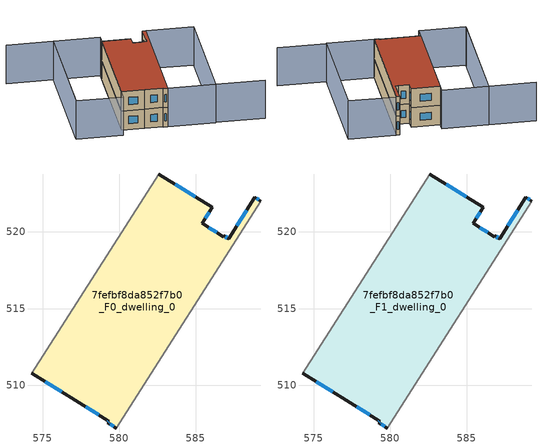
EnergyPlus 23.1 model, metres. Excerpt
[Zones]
7fefbf8da852f7b0_F0_dwelling_0
 floor ground (EU_floor_Construction): 588.85,522.26 589.25,522.02 579.81,507.2 579.27,507.54 579.34,507.66 577.15,509.01 574.3,510.79 582.57,523.78 586.08,521.61 585.42,520.55 586.8,519.7 586.83,519.76 587.17,519.55 z0
 wall outside (EU_wall_Construction): 589.25,522.02 588.85,522.26 587.17,519.55 586.83,519.76 586.8,519.7 585.42,520.55 586.08,521.61 582.57,523.78 / 574.3,510.79 577.15,509.01 579.34,507.66 579.27,507.54 579.81,507.2 z0:3
 wall adiabatic (EU_wall_Construction): 579.81,507.2 589.25,522.02 / 582.57,523.78 574.3,510.79 z0:3
 window (EU_Window_Construction): 584.99,522.29 583.66,523.11 / 585.63,520.88 585.87,521.28 / 586.37,519.97 585.85,520.29 / 587.06,519.61 586.94,519.69 / 588.32,521.42 587.69,520.4 / 589.12,522.09 588.97,522.19 / 579.44,507.44 579.64,507.31 / 579.32,507.62 579.29,507.58 / 577.83,508.59 578.66,508.08 / 575.18,510.23 576.26,509.57 z0.93:2.07
7fefbf8da852f7b0_F1_dwelling_0
 floor to 7fefbf8da852f7b0_F0_dwelling_0 (EU_floor_Construction): 588.85,522.26 589.25,522.02 579.81,507.2 579.27,507.54 579.34,507.66 577.15,509.01 574.3,510.79 582.57,523.78 586.08,521.61 585.42,520.55 586.8,519.7 586.83,519.76 587.17,519.55 z3
 wall outside (EU_wall_Construction): 589.25,522.02 588.85,522.26 587.17,519.55 586.83,519.76 586.8,519.7 585.42,520.55 586.08,521.61 582.57,523.78 / 574.3,510.79 577.15,509.01 579.34,507.66 579.27,507.54 579.81,507.2 z3:6
 wall adiabatic (EU_wall_Construction): 579.81,507.2 589.25,522.02 / 582.57,523.78 574.3,510.79 z3:6
 window (EU_Window_Construction): 584.99,522.29 583.66,523.11 / 585.63,520.88 585.87,521.28 / 586.37,519.97 585.85,520.29 / 587.06,519.61 586.94,519.69 / 588.32,521.42 587.69,520.4 / 589.12,522.09 588.97,522.19 / 579.44,507.44 579.64,507.31 / 579.32,507.62 579.29,507.58 / 577.83,508.59 578.66,508.08 / 575.18,510.23 576.26,509.57 z3.93:5.07
 roof outside (EU_roof_Construction): 579.81,507.2 589.25,522.02 588.85,522.26 587.17,519.55 586.83,519.76 586.8,519.7 585.42,520.55 586.08,521.61 582.57,523.78 574.3,510.79 577.15,509.01 579.34,507.66 579.27,507.54 z6
shading: 591.42,499.9 585.54,503.65 / 585.54,503.65 594.7,518.03 / 571.98,531.93 577.62,528.34 / 577.62,528.34 567.98,513.21 / 579.81,507.2 589.26,522.03 / 589.26,522.03 594.94,518.42 / 594.94,518.42 585.5,503.58 / 585.5,503.58 579.81,507.2 / 567.87,513.03 577.63,528.37 / 577.63,528.37 583.22,524.81 / 583.22,524.81 573.46,509.47 / 573.46,509.47 567.87,513.03 z0:6
[Building]
EU S2 Campaign: North Axis=0; Terrain=City; Solar Distribution=FullExterior
[Site:Location]
Montreal-Trudeau.Intl.AP: Latitude=45.4667; Longitude=-73.75; Time Zone=-5; Elevation=36
[SizingPeriod:WeatherFileDays]
AnnualSizingPeriod: Begin Month=1; Begin Day of Month=1; End Month=12; End Day of Month=31; Day of Week for Start Day=Monday; Use Weather File Daylight Saving Period=No; Use Weather File Rain and Snow Indicators=No
[MATERIAL]
EU_InternalMass_Material: Roughness=MediumRough; Thickness=0.1; Conductivity=1; Density=1800; Specific Heat=900; Thermal Absorptance=0.9; Solar Absorptance=0.7; Visible Absorptance=0.7
[MATERIAL:NOMASS] Roughness=MediumRough; Thermal Absorptance=0.9; Solar Absorptance=0.7; Visible Absorptance=0.7
Name | Thermal Resistance
EU_wall_NoMass; EU_floor_NoMass | 1.36485
EU_roof_NoMass | 2.55992
[WINDOWMATERIAL:SIMPLEGLAZINGSYSTEM]
EU_Window_SimpleGlazing: UFactor=3.92339; Solar Heat Gain Coefficient=0.8; Visible Transmittance=0.8
[CONSTRUCTION]
EU_wall_Construction: EU_wall_NoMass
EU_roof_Construction: EU_roof_NoMass
EU_floor_Construction: EU_floor_NoMass
EU_Window_Construction: EU_Window_SimpleGlazing
EU_InternalMass_Construction: EU_InternalMass_Material
[ZONE] Type=1; Multiplier=1; Ceiling Height=autocalculate; Floor Area=autocalculate; Part of Total Floor Area=Yes
Name | Volume
7fefbf8da852f7b0_F0_dwelling_0 | 299.778
7fefbf8da852f7b0_F1_dwelling_0 | 299.779
[INTERNALMASS] Construction=EU_InternalMass_Construction; Surface Area=99.9264
Name | Zone or ZoneList
7fefbf8da852f7b0_F0_dwelling_0_EU_InternalMass | 7fefbf8da852f7b0_F0_dwelling_0
7fefbf8da852f7b0_F1_dwelling_0_EU_InternalMass | 7fefbf8da852f7b0_F1_dwelling_0
[OTHEREQUIPMENT] Fuel Type=Electricity; Design Level Calculation Method=Watts/Area; Power per Zone Floor Area=1; Fraction Latent=0; Fraction Radiant=0; Fraction Lost=0; Carbon Dioxide Generation Rate=0; EndUse Subcategory=EU_Step8_InternalGains
Name | Zone or ZoneList or Space or SpaceList | Schedule
EU_Step8_InternalGain_7fefbf8da852f7b0_F0_dwelling_0_f000 | 7fefbf8da852f7b0_F0_dwelling_0 | EU_Step8_GainSchedule_7fefbf8da852f7b0_F0_dwelling_0_f000
EU_Step8_InternalGain_7fefbf8da852f7b0_F1_dwelling_0_f000 | 7fefbf8da852f7b0_F1_dwelling_0 | EU_Step8_GainSchedule_7fefbf8da852f7b0_F1_dwelling_0_f000
[ZONEVENTILATION:DESIGNFLOWRATE] Schedule=EU_AlwaysOn; Design Flow Rate Calculation Method=AirChanges/Hour; Air Changes per Hour=0.860309; Ventilation Type=Natural; Fan Pressure Rise=0; Fan Total Efficiency=1; Constant Term Coefficient=1; Temperature Term Coefficient=0; Velocity Term Coefficient=0; Velocity Squared Term Coefficient=0; Minimum Indoor Temperature=-100; Maximum Indoor Temperature=100; Delta Temperature=-100; Minimum Outdoor Temperature=-100; Maximum Outdoor Temperature=100; Maximum Wind Speed=40
Name | Zone or ZoneList or Space or SpaceList
EU_ConstantAir_7fefbf8da852f7b0_F0_dwelling_0 | 7fefbf8da852f7b0_F0_dwelling_0
EU_ConstantAir_7fefbf8da852f7b0_F1_dwelling_0 | 7fefbf8da852f7b0_F1_dwelling_0
[HVACTEMPLATE:THERMOSTAT] Constant Heating Setpoint=20; Constant Cooling Setpoint=50
EU_HeatOnly_7fefbf8da852f7b0_F0_dwelling_0; EU_HeatOnly_7fefbf8da852f7b0_F1_dwelling_0
[HVACTEMPLATE:ZONE:IDEALLOADSAIRSYSTEM] System Availability Schedule=EU_AlwaysOn; Maximum Heating Supply Air Temperature=50; Minimum Cooling Supply Air Temperature=13; Maximum Heating Supply Air Humidity Ratio=0.0156; Minimum Cooling Supply Air Humidity Ratio=0.0077; Heating Limit=NoLimit; Cooling Limit=NoLimit; Heating Availability Schedule=EU_AlwaysOn; Cooling Availability Schedule=EU_CoolingOff; Dehumidification Control Type=ConstantSensibleHeatRatio; Cooling Sensible Heat Ratio=0.7; Dehumidification Setpoint=60; Humidification Control Type=None; Humidification Setpoint=30; Outdoor Air Method=None; Outdoor Air Flow Rate per Person=0.00944; Outdoor Air Flow Rate per Zone Floor Area=0; Outdoor Air Flow Rate per Zone=0; Demand Controlled Ventilation Type=None; Outdoor Air Economizer Type=NoEconomizer; Heat Recovery Type=None; Sensible Heat Recovery Effectiveness=0.7; Latent Heat Recovery Effectiveness=0.65
Name | Template Thermostat
7fefbf8da852f7b0_F0_dwelling_0 | EU_HeatOnly_7fefbf8da852f7b0_F0_dwelling_0
7fefbf8da852f7b0_F1_dwelling_0 | EU_HeatOnly_7fefbf8da852f7b0_F1_dwelling_0
[SIZING:ZONE] Zone Cooling Design Supply Air Temperature Input Method=SupplyAirTemperature; Zone Cooling Design Supply Air Temperature=13; Zone Heating Design Supply Air Temperature Input Method=SupplyAirTemperature; Zone Heating Design Supply Air Temperature=50; Zone Cooling Design Supply Air Humidity Ratio=0.008; Zone Heating Design Supply Air Humidity Ratio=0.008; Cooling Design Air Flow Method=DesignDay; Cooling Design Air Flow Rate=0; Cooling Minimum Air Flow per Zone Floor Area=0.000762; Cooling Minimum Air Flow=0; Cooling Minimum Air Flow Fraction=0.2; Heating Design Air Flow Method=DesignDay; Heating Design Air Flow Rate=0; Heating Maximum Air Flow per Zone Floor Area=0.002032; Heating Maximum Air Flow=0.141576; Heating Maximum Air Flow Fraction=0.3; Account for Dedicated Outdoor Air System=No; Dedicated Outdoor Air System Control Strategy=NeutralSupplyAir; Dedicated Outdoor Air Low Setpoint Temperature for Design=autosize; Dedicated Outdoor Air High Setpoint Temperature for Design=autosize; Zone Load Sizing Method=Sensible Load Only No Latent Load; Zone Latent Cooling Design Supply Air Humidity Ratio Input Method=HumidityRatioDifference; Zone Cooling Design Supply Air Humidity Ratio Difference=0.005; Zone Latent Heating Design Supply Air Humidity Ratio Input Method=HumidityRatioDifference; Zone Humidification Design Supply Air Humidity Ratio Difference=0.005
7fefbf8da852f7b0_F0_dwelling_0; 7fefbf8da852f7b0_F1_dwelling_0
[SCHEDULE:CONSTANT]
Name | Hourly Value
EU_AlwaysOn | 1
EU_CoolingOff | 0
[SCHEDULE:FILE] Column Number=1; Rows to Skip at Top=0; Number of Hours of Data=8760; Column Separator=Comma; Interpolate to Timestep=No; Minutes per Item=60; Adjust Schedule for Daylight Savings=Yes
Name | File
EU_Step8_GainSchedule_7fefbf8da852f7b0_F0_dwelling_0_f000 | ../../schedules/7fefbf8da852f7b0/7fefbf8da852f7b0_F0_dwelling_0_f000_gain.csv
EU_Step8_GainSchedule_7fefbf8da852f7b0_F1_dwelling_0_f000 | ../../schedules/7fefbf8da852f7b0/7fefbf8da852f7b0_F1_dwelling_0_f000_gain.csv
